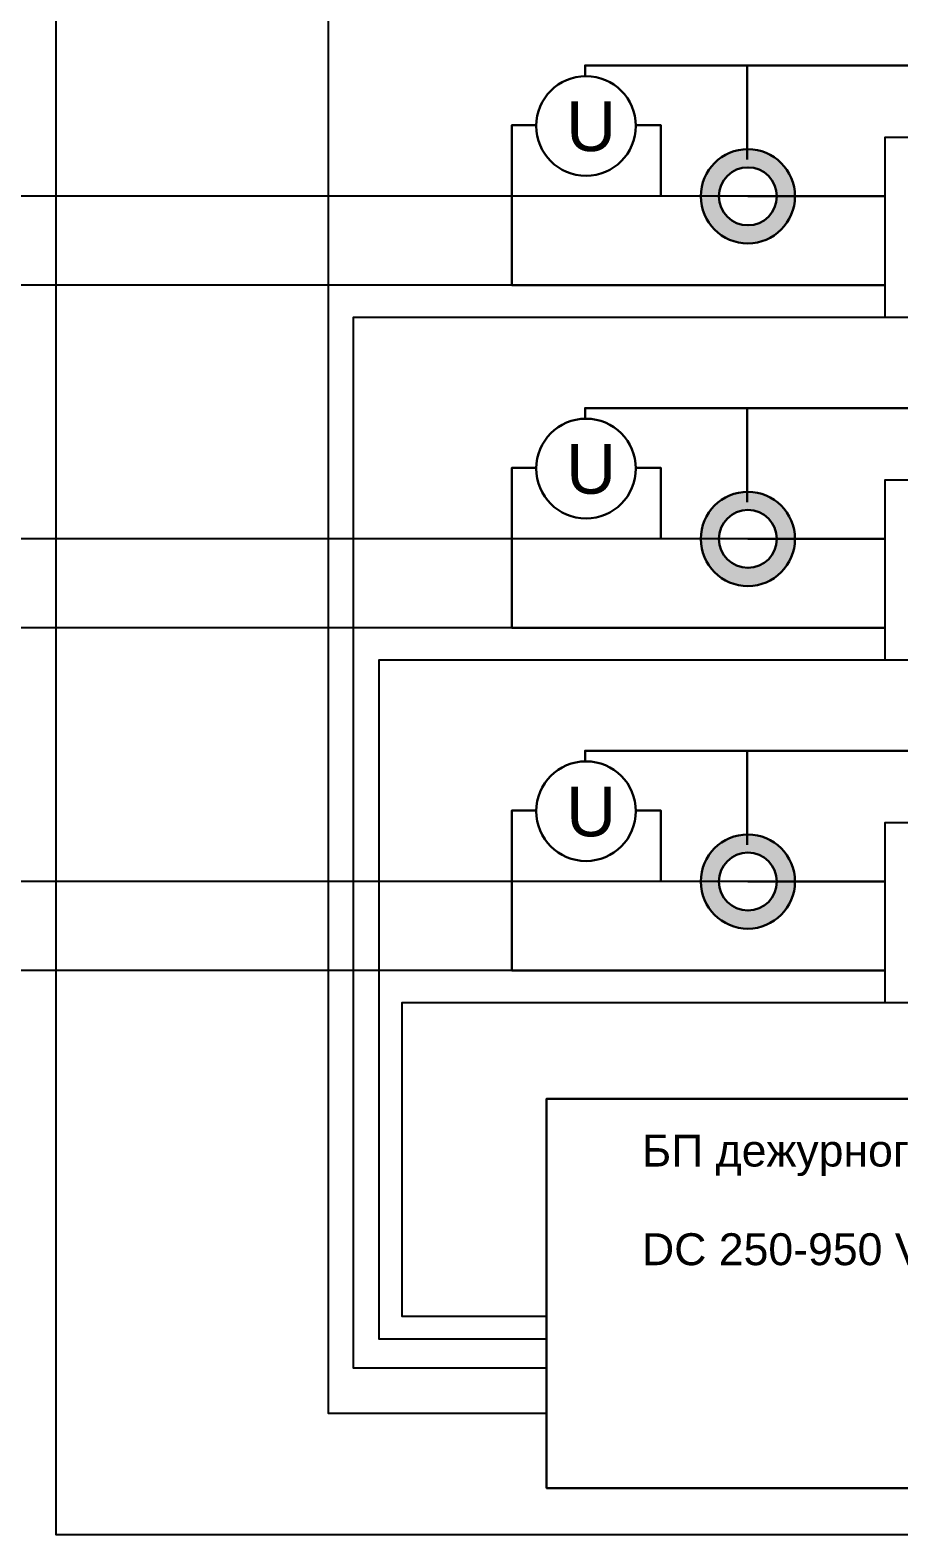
# Model space of a CAD drawing. Header units: inches. Extents: x 27 to 2311866, y 25 to 2322495.
# Drawn here: x 161365 to 297436, y 1835861 to 2071548 of the extents above; entities that cross this region are included whole.
import ezdxf

# ---------------------------------------------------------------- set-up
doc = ezdxf.new("R2010")
doc.units = ezdxf.units.IN
doc.header["$MEASUREMENT"] = 0
doc.layers.add('12В', color=30, linetype='Continuous', lineweight=30)
doc.layers.add('Слаботочка', color=4, linetype='Continuous', lineweight=30)
doc.styles.get("Standard").update_dxf_attribs({"font": 'arial.ttf'})

# ---------------------------------------------------------------- blocks, each defined once
blk = doc.blocks.new('Датчик тока')
at = {"layer": 'Слаботочка'}
h = blk.add_hatch(color=256, dxfattribs=at)
h.set_gradient(color1=(0, 255, 255), color2=(0, 255, 255), tint=1)
h.paths.add_polyline_path([(2170874, 2032191, 1), (2185630, 2032191, 1)])
h.paths.add_polyline_path([(2182789, 2032191, -1), (2173715, 2032191, -1)], flags=16)
blk.add_lwpolyline([(2178150, 2037963), (2178150, 2044207)], dxfattribs=at)
for radius in [7378, 4537]:
    blk.add_circle((2178252, 2032191), radius, dxfattribs=at)
blk = doc.blocks.new('Вольтметр')
at = {"layer": 'Слаботочка'}
for points in [[(1913566, 2204453), (1909760, 2204453), (1909760, 2179382)], [(1929172, 2204453), (1933069, 2204453), (1933069, 2193304)]]:
    blk.add_lwpolyline(points, dxfattribs=at)
blk.add_circle((1921369, 2204328), 7804, dxfattribs=at)
at = {"layer": 'Слаботочка', "insert": (1918251, 2208156), "char_height": 7772, "attachment_point": 1}
blk.add_mtext_dynamic_manual_height_columns('U', width=3409.75, gutter_width=38861, heights=[0], dxfattribs=at)

msp = doc.modelspace()

# ---------------------------------------------------------------- linework, layer by layer
for points in [[(165451, 2155170), (721154, 2155170), (721154, 1835861), (165451, 1835861)], [(295268, 2026527), (295268, 2054768), (411757, 2054768), (411757, 2026527)], [(295268, 1972864), (295268, 2001104), (411757, 2001104), (411757, 1972864)], [(295268, 1919200), (295268, 1947441), (411757, 1947441), (411757, 1919200)]]:
    msp.add_lwpolyline(points, close=True)
at = {"color": 3}
for points in [[(295268, 2080190), (208030, 2080190), (208030, 1854909), (242263, 1854909)], [(295268, 2026527), (211953, 2026527), (211953, 1862027), (242263, 1862027)], [(295268, 1972864), (216005, 1972864), (216005, 1866568), (242263, 1866568)], [(295268, 1919200), (219560, 1919200), (219560, 1870127), (242263, 1870127)]]:
    msp.add_lwpolyline(points, dxfattribs=at)
at = {"color": 1}
for points in [[(220028, 2045515), (133283, 2045515)], [(273783, 2045515), (295268, 2045515), (220028, 2045515)], [(220028, 1991851), (133283, 1991851)], [(273783, 1991851), (295268, 1991851), (220028, 1991851)], [(220028, 1938188), (133283, 1938188)], [(273783, 1938188), (295268, 1938188), (220028, 1938188)]]:
    msp.add_lwpolyline(points, dxfattribs=at)
at = {"color": 5}
for points in [[(220028, 2031593), (133283, 2031593)], [(236825, 2031593), (295268, 2031593), (220028, 2031593)], [(220028, 1977929), (133283, 1977929)], [(236825, 1977929), (295268, 1977929), (220028, 1977929)], [(220028, 1924266), (133283, 1924266)], [(236825, 1924266), (295268, 1924266), (220028, 1924266)]]:
    msp.add_lwpolyline(points, dxfattribs=at)
at = {"layer": '12В'}
msp.add_lwpolyline([(364290, 1904180), (242263, 1904180), (242263, 1843194), (364290, 1843194)], close=True, dxfattribs=at)
at = {"layer": 'Слаботочка'}
for points in [[(248286, 2064341), (248286, 2066015), (335110, 2066015)], [(273681, 2057530), (273681, 2066015)], [(248286, 2010678), (248286, 2012352), (335110, 2012352)], [(273681, 2003867), (273681, 2012352)], [(248286, 1957015), (248286, 1958688), (335110, 1958688)], [(273681, 1950204), (273681, 1958688)]]:
    msp.add_lwpolyline(points, dxfattribs=at)

# ---------------------------------------------------------------- block references
for p in [(-1904469, 13323), (-1904469, -40340), (-1904469, -94003)]:
    msp.add_blockref('Датчик тока', p)
for p in [(-1672935, -147789), (-1672935, -201453), (-1672935, -255116)]:
    msp.add_blockref('Вольтметр', p, dxfattribs=at)

# ---------------------------------------------------------------- texts
at = {"layer": '12В', "color": 30, "ltscale": 0.1}
for s, p in [('БП дежурного режима', (257199, 1893557)), ('DC 250-950 V -> 12VDC 3A', (257199, 1878105))]:
    msp.add_text(s, height=5000, dxfattribs=at).set_placement(p)

doc.saveas('drawing.dxf')
